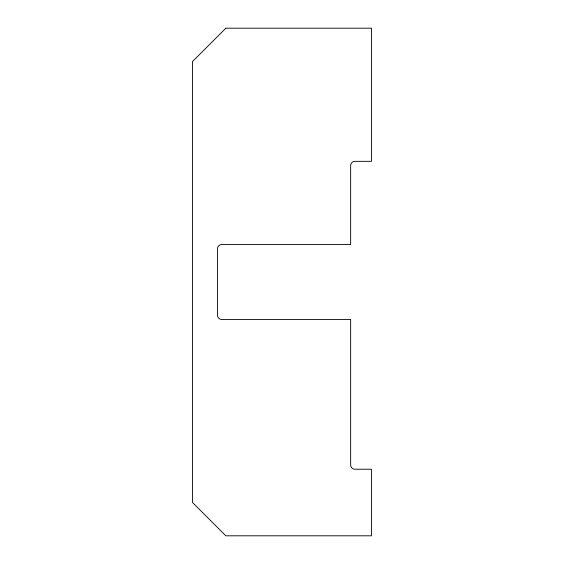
<?xml version="1.0" encoding="UTF-8"?>
<svg xmlns="http://www.w3.org/2000/svg" width="564" height="564" viewBox="0 0 564 564"><rect width="100%" height="100%" fill="white"/><g stroke="black" fill="none" stroke-linecap="round" stroke-linejoin="round"><path stroke-width="0.85" d="M225.833 28.2L192.543 61.483L192.543 502.517L225.833 535.8L371.457 535.8L371.457 469.227L354.812 469.227A4.16 4.16 0 0 1 350.653 465.067L350.653 319.443L221.673 319.443A4.16 4.16 0 0 1 217.507 315.283L217.507 248.717A4.16 4.16 0 0 1 221.673 244.557L350.653 244.557L350.653 165.499A4.16 4.16 0 0 1 354.812 161.339L371.457 161.339L371.457 28.2L225.833 28.2"/></g></svg>
